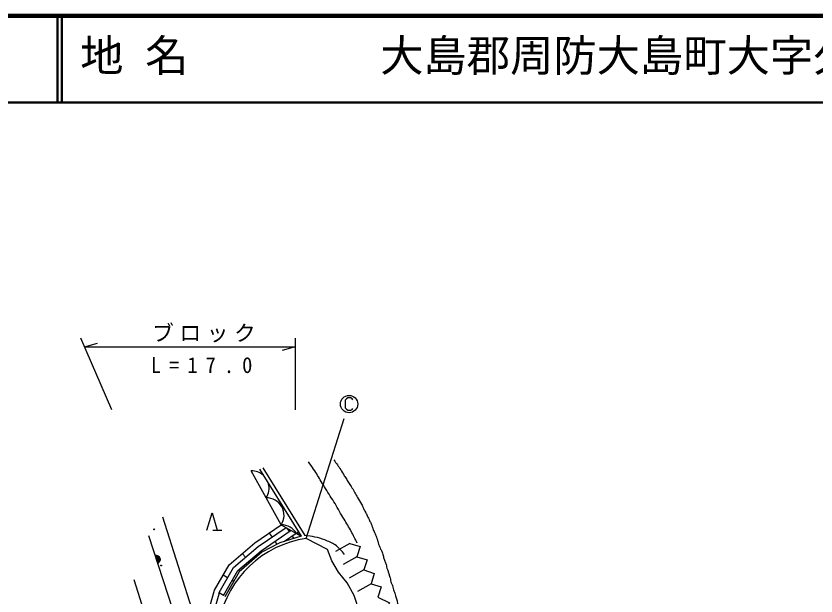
# Model space of a CAD drawing. Units: millimetres, scale not verified. Extents: x 40000 to 680000, y 20000 to 380000.
# Drawn here: x 362970 to 455349, y 312992 to 380000 of the extents above; entities that cross this region are included whole.
import ezdxf
from ezdxf.enums import TextEntityAlignment as Align

# ---------------------------------------------------------------- set-up
doc = ezdxf.new("R2010")
doc.units = ezdxf.units.MM
doc.header["$LTSCALE"] = 1000
for name, color, linetype, lineweight in [('M-BGD', 7, 'Continuous', 25), ('M-STR-STR3', 7, 'Continuous', 25), ('M-STR-STRC', 7, 'Continuous', 25), ('M-TTL', 2, 'Continuous', 140), ('M-TTL-LINE', 7, 'Continuous', 50)]:
    doc.layers.add(name, color=color, linetype=linetype, lineweight=lineweight)
doc.layers.add('M-STR-HTXT', color=7, linetype='Continuous')
doc.layers.add('M-TTL-TXT', color=7, linetype='Continuous')
doc.styles.add('ＭＳ ゴシック', font='')
doc.styles.get('ＭＳ ゴシック').set_extended_font_data('MS Gothic')

# ---------------------------------------------------------------- blocks, each defined once
blk = doc.blocks.new('MARK28C15L6')
at = {"color": 7, "linetype": 'Continuous', "lineweight": 25}
blk.add_line((0, 0), (0.014, -0.05), dxfattribs=at)
blk = doc.blocks.new('MARK1169C15L6')
at = {"color": 7, "linetype": 'Continuous', "lineweight": 25}
blk.add_circle((0, 0), 0.05, dxfattribs=at)
blk = doc.blocks.new('MARK1170C15L6')
at = {"color": 7, "linetype": 'Continuous', "lineweight": 25}
for p, q in [((0.006, -0.046), (0.006, 0.046)), ((0.012, 0.044), (0.012, -0.044)), ((0.018, -0.042), (0.018, 0.042)), ((0.024, 0.036), (0.024, -0.036)), ((0.03, -0.03), (0.03, 0.03)), ((0.036, 0.02), (0.036, -0.02))]:
    blk.add_line(p, q, dxfattribs=at)
blk.add_lwpolyline([(0, 0.05), (0.012, 0.046), (0.022, 0.04), (0.032, 0.03), (0.038, 0.02), (0.042, 0.008), (0.042, -0.008), (0.038, -0.02), (0.032, -0.03), (0.022, -0.04), (0.012, -0.046), (0, -0.05)], close=True, dxfattribs=at)
blk = doc.blocks.new('MARK1123C15L6')
at = {"color": 7, "linetype": 'Continuous', "lineweight": 25}
blk.add_line((0.004, -0.05), (0.056, -0.05), dxfattribs=at)
blk.add_lwpolyline([(-0.03, -0.05), (0, 0.05), (0.03, -0.05)], dxfattribs=at)
blk = doc.blocks.new('MARK1085C15L10')
at = {"color": 7, "linetype": 'Continuous', "lineweight": 25}
blk.add_lwpolyline([(0.022, 0.024), (0.018, 0.03), (0.01, 0.036), (-0.008, 0.036), (-0.016, 0.03), (-0.022, 0.022), (-0.022, -0.022), (-0.016, -0.03), (-0.008, -0.036), (0.01, -0.036), (0.018, -0.032), (0.022, -0.026)], dxfattribs=at)
blk.add_circle((0, 0), 0.05, dxfattribs=at)

msp = doc.modelspace()

# ---------------------------------------------------------------- linework, layer by layer
at = {"layer": 'M-BGD'}
for p, q in [((374029, 334497), (370467, 342773)), ((395199, 342773), (395199, 334497)), ((370898, 341773), (395199, 341773)), ((393588, 321213), (390135, 327457)), ((391084, 327630), (395889, 319890)), ((391490, 327800), (396339, 319991)), ((401533, 319076), (399860, 318142)), ((402343, 317524), (400759, 316639)), ((403135, 316005), (401425, 315049)), ((403981, 314387), (402397, 313502))]:
    msp.add_line(p, q, dxfattribs=at)
for points in [[(379882, 322134), (385313, 305051), (385125, 307552), (386112, 307538), (388806, 281499), (388491, 281479)], [(388491, 281479), (386899, 289917), (385947, 295343), (382767, 306218), (378301, 319936)], [(404997, 300072), (404904, 303635), (404637, 305024), (402009, 313055), (401205, 314523), (400204, 315761), (399453, 317045), (398923, 318377), (396470, 319642)], [(401533, 319076), (402713, 318705), (402343, 317524), (403522, 317154), (403135, 316005), (404332, 315603), (403981, 314387), (405141, 314052), (404770, 312872), (406091, 312204), (405422, 310883), (406742, 310214), (406074, 308894), (407394, 308225), (406726, 306904), (408046, 306236), (407422, 304768), (408337, 304161), (407577, 303224), (408543, 302448), (407769, 301557), (408749, 300735), (407996, 299775)], [(376593, 314892), (379031, 307084), (382557, 293539), (383646, 288406), (384268, 284400)]]:
    msp.add_lwpolyline(points, dxfattribs=at)
for centre, radius, start, end in [((390178, 325443), 2015, 49.13065, 91.21942), ((390178, 325443), 2015, 326.66537, 14.53485), ((391904, 322321), 2015, 326.66537, 91.21942), ((391984, 324403), 2015, 326.66537, 329.56146), ((393710, 321281), 2015, 88.15244, 91.21942), ((393630, 319199), 2015, 28.98279, 91.21942), ((398237, 307719), 12053, 98.4292, 168.41299), ((393710, 321281), 2015, 326.68631, 335.51306), ((395437, 318160), 2015, 81.75464, 91.17899)]:
    msp.add_arc(centre, radius, start, end, dxfattribs=at)
for points, knots in [([(402367, 319112), (402143, 319566), (401918, 320020), (401676, 320464), (401418, 320938), (401140, 321400), (400862, 321863), (400681, 322162), (400501, 322461), (400328, 322765), (400156, 323066), (399994, 323372), (399812, 323667), (399635, 323954), (399439, 324229), (399260, 324514), (399074, 324812), (398906, 325121), (398723, 325420), (398555, 325693), (398375, 325958), (398207, 326231), (398069, 326456), (397939, 326686), (397802, 326912), (397655, 327155), (397499, 327394), (397342, 327630), (397148, 327920), (396950, 328208), (396752, 328496)], [0, 0, 0, 0, 1, 1, 1, 2, 2, 2, 3, 3, 3, 4, 4, 4, 5, 5, 5, 6, 6, 6, 7, 7, 7, 8, 8, 8, 9, 9, 9, 10, 10, 10, 10]), ([(399672, 328705), (399945, 328334), (400219, 327963), (400467, 327575), (400610, 327350), (400745, 327120), (400883, 326893), (400973, 326745), (401064, 326599), (401155, 326452), (401249, 326299), (401341, 326145), (401438, 325994), (401544, 325830), (401655, 325669), (401759, 325504), (401879, 325313), (401990, 325116), (402103, 324920), (402206, 324743), (402310, 324565), (402417, 324389), (402574, 324130), (402740, 323875), (402872, 323603), (402952, 323439), (403018, 323268), (403099, 323105), (403169, 322962), (403250, 322824), (403325, 322682), (403399, 322541), (403468, 322397), (403536, 322253), (403623, 322067), (403707, 321880), (403801, 321697), (403860, 321581), (403924, 321467), (403976, 321347), (404024, 321235), (404063, 321119), (404102, 321003), (404138, 320897), (404175, 320791), (404217, 320687), (404284, 320519), (404368, 320357), (404440, 320190), (404479, 320099), (404514, 320007), (404551, 319915), (404586, 319829), (404623, 319743), (404652, 319654), (404689, 319542), (404715, 319426), (404744, 319312), (404772, 319201), (404803, 319091), (404840, 318983), (404906, 318791), (404993, 318606), (405077, 318420), (405133, 318299), (405187, 318177), (405234, 318052), (405297, 317890), (405349, 317722), (405394, 317553), (405430, 317412), (405460, 317270), (405511, 317134), (405562, 317001), (405635, 316876), (405680, 316742), (405735, 316575), (405746, 316393), (405795, 316223), (405830, 316102), (405885, 315986), (405928, 315866), (405971, 315743), (406004, 315617), (406043, 315492), (406087, 315353), (406139, 315217), (406176, 315076), (406222, 314884), (406237, 314682), (406307, 314498), (406347, 314395), (406405, 314297), (406442, 314192), (406478, 314084), (406491, 313969), (406519, 313858), (406569, 313672), (406660, 313498), (406712, 313312), (406738, 313215), (406754, 313115), (406780, 313018), (406822, 312864), (406889, 312717), (406935, 312563), (406983, 312395), (407004, 312219), (407065, 312056), (407099, 311970), (407144, 311888), (407176, 311801), (407218, 311685), (407236, 311561), (407273, 311443), (407311, 311323), (407368, 311208), (407418, 311091), (407467, 310972), (407509, 310850), (407553, 310729), (407619, 310545), (407683, 310361), (407760, 310182), (407812, 310065), (407872, 309950), (407915, 309830), (407964, 309688), (407991, 309537), (408050, 309400), (408094, 309300), (408155, 309207), (408209, 309110), (408294, 308956), (408361, 308792), (408433, 308632), (408497, 308494), (408563, 308359), (408626, 308221), (408674, 308115), (408720, 308007), (408771, 307902), (408839, 307764), (408919, 307633), (408976, 307491), (409025, 307370), (409056, 307242), (409109, 307123), (409160, 307010), (409230, 306906), (409290, 306797), (409367, 306656), (409428, 306506), (409501, 306363), (409606, 306165), (409733, 305979), (409826, 305776), (409895, 305622), (409945, 305459), (410013, 305305), (410074, 305166), (410149, 305033), (410224, 304901), (410334, 304707), (410448, 304516), (410542, 304314), (410595, 304200), (410640, 304082), (410699, 303970), (410758, 303861), (410830, 303759), (410892, 303651), (410979, 303496), (411043, 303330), (411131, 303177), (411190, 303074), (411259, 302977), (411318, 302875), (411417, 302700), (411490, 302510), (411578, 302329), (411673, 302138), (411785, 301957), (411886, 301770), (411943, 301663), (411996, 301555), (412055, 301450), (412112, 301348), (412173, 301250), (412230, 301148), (412340, 300950), (412432, 300742), (412536, 300540), (412704, 300220), (412907, 299920), (413088, 299606), (413211, 299388), (413325, 299165), (413465, 298958), (413537, 298853), (413615, 298752), (413691, 298649), (413892, 298379), (414080, 298101), (414279, 297830), (414419, 297642), (414564, 297457), (414706, 297270), (414851, 297081), (414993, 296890), (415148, 296710), (415276, 296564), (415413, 296425), (415546, 296283), (415709, 296107), (415867, 295924), (416047, 295768), (416198, 295639), (416367, 295529), (416518, 295399), (416663, 295274), (416792, 295127), (416945, 295016), (417130, 294885), (417350, 294805), (417549, 294692), (417739, 294586), (417910, 294450), (418094, 294339), (418361, 294178), (418655, 294067), (418949, 293956)], [0, 0, 0, 0, 1, 1, 1, 2, 2, 2, 3, 3, 3, 4, 4, 4, 5, 5, 5, 6, 6, 6, 7, 7, 7, 8, 8, 8, 9, 9, 9, 10, 10, 10, 11, 11, 11, 12, 12, 12, 13, 13, 13, 14, 14, 14, 15, 15, 15, 16, 16, 16, 17, 17, 17, 18, 18, 18, 19, 19, 19, 20, 20, 20, 21, 21, 21, 22, 22, 22, 23, 23, 23, 24, 24, 24, 25, 25, 25, 26, 26, 26, 27, 27, 27, 28, 28, 28, 29, 29, 29, 30, 30, 30, 31, 31, 31, 32, 32, 32, 33, 33, 33, 34, 34, 34, 35, 35, 35, 36, 36, 36, 37, 37, 37, 38, 38, 38, 39, 39, 39, 40, 40, 40, 41, 41, 41, 42, 42, 42, 43, 43, 43, 44, 44, 44, 45, 45, 45, 46, 46, 46, 47, 47, 47, 48, 48, 48, 49, 49, 49, 50, 50, 50, 51, 51, 51, 52, 52, 52, 53, 53, 53, 54, 54, 54, 55, 55, 55, 56, 56, 56, 57, 57, 57, 58, 58, 58, 59, 59, 59, 60, 60, 60, 61, 61, 61, 62, 62, 62, 63, 63, 63, 64, 64, 64, 65, 65, 65, 66, 66, 66, 67, 67, 67, 68, 68, 68, 69, 69, 69, 70, 70, 70, 71, 71, 71, 72, 72, 72, 73, 73, 73, 74, 74, 74, 75, 75, 75, 76, 76, 76, 77, 77, 77, 77]), ([(400918, 317794), (400580, 318193), (400242, 318593), (399825, 318887), (399471, 319137), (399059, 319311), (398645, 319463), (398266, 319602), (397884, 319722), (397494, 319808), (397114, 319891), (396727, 319941), (396339, 319991)], [0, 0, 0, 0, 1, 1, 1, 2, 2, 2, 3, 3, 3, 4, 4, 4, 4])]:
    msp.add_open_spline(points, degree=3, knots=knots, dxfattribs=at)
at = {"layer": 'M-STR-STR3'}
for p, q in [((394164, 320882), (390921, 318655)), ((394240, 320838), (394535, 320408)), ((394741, 320550), (391283, 318176)), ((392207, 320266), (392547, 319771)), ((395318, 320218), (393980, 319299)), ((394875, 319914), (395066, 319635)), ((387577, 316611), (390558, 319134)), ((392886, 319277), (393104, 318960)), ((390921, 318655), (388077, 316248)), ((391283, 318176), (388578, 315886)), ((391364, 318070), (388736, 315772)), ((389103, 317903), (389491, 317445)), ((390946, 318676), (390921, 318655)), ((391333, 318218), (391283, 318176)), ((389879, 316987), (389983, 316863)), ((385893, 313686), (387577, 316611)), ((388065, 316257), (386390, 313348)), ((388554, 315903), (386888, 313009)), ((386891, 315419), (387411, 315120)), ((388736, 315772), (387071, 312885)), ((387931, 314820), (388123, 314710)), ((384890, 310150), (385893, 313686)), ((386415, 313331), (385501, 310105)), ((386390, 313348), (386359, 313295)), ((386413, 313387), (386932, 313087))]:
    msp.add_line(p, q, dxfattribs=at)
msp.add_lwpolyline([(390558, 319134), (393588, 321213), (395889, 319890), (393444, 319134), (391364, 318070)], dxfattribs=at)
at = {"layer": 'M-STR-STRC'}
msp.add_line((396470, 319642), (400860, 333515), dxfattribs=at)
at = {"layer": 'M-TTL'}
msp.add_line((680000, 380000), (40000, 380000), dxfattribs=at)
at = {"layer": 'M-TTL-LINE'}
for p, q in [((367750, 380000), (367750, 370000)), ((368250, 380000), (368250, 370000)), ((40000, 370000), (680000, 370000))]:
    msp.add_line(p, q, dxfattribs=at)

# ---------------------------------------------------------------- block references
at = {"layer": 'M-BGD'}
for name, p, xscale, yscale, rotation in [('MARK28C15L6', (370898, 341773), 30000, 30000, 90), ('MARK28C15L6', (395199, 341773), 30000, 30000, 270), ('MARK1169C15L6', (378933, 320692), 1000, 1000, 229.96045), ('MARK1170C15L6', (379182, 317230), 10000, 10000, 18.03367), ('MARK1169C15L6', (379720, 316523), 1000, 1000, 229.96045)]:
    msp.add_blockref(name, p, dxfattribs=dict(at, xscale=xscale, yscale=yscale, rotation=rotation))
at = {"layer": 'M-BGD', "xscale": 20000, "yscale": 20000}
msp.add_blockref('MARK1123C15L6', (385618, 321599), dxfattribs=at)
at = {"layer": 'M-STR-STRC', "xscale": 20000, "yscale": 20000}
msp.add_blockref('MARK1085C15L10', (401438, 335168), dxfattribs=at)

# ---------------------------------------------------------------- texts
at = {"layer": 'M-STR-HTXT', "char_height": 1833, "attachment_point": 7, "style": 'ＭＳ ゴシック'}
for s, insert in [('\\T1.26;ブロック', (378698, 342273)), ('\\T1.78;\\W0.95;L=17.0', (378540, 338725))]:
    msp.add_mtext(s, dxfattribs=dict(at, insert=insert))
at = {"layer": 'M-TTL-TXT', "style": 'ＭＳ ゴシック'}
for s, p in [('地 名', (370380, 372500)), ('大島郡周防大島町大字久賀', (405024, 372500))]:
    msp.add_text(s, height=3666, dxfattribs=at).set_placement(p, align=Align.BOTTOM_LEFT)

doc.saveas('drawing.dxf')
